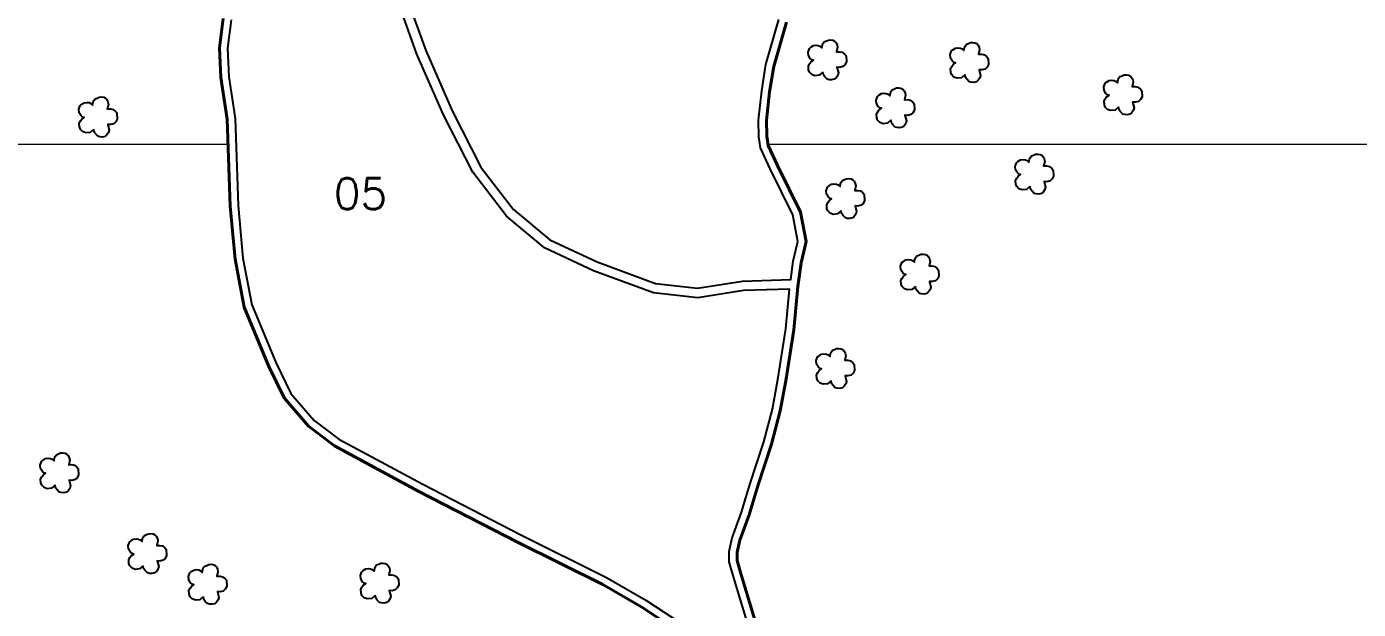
# Model space of a CAD drawing. Extents: x 728964 to 733419, y 7820946 to 7824096.
# Drawn here: x 731608 to 732442, y 7822109 to 7822474 of the extents above; entities that cross this region are included whole.
import ezdxf

# ---------------------------------------------------------------- set-up
doc = ezdxf.new("R2010")
doc.units = 0
doc.header["$MEASUREMENT"] = 0
doc.linetypes.add('CONTINUO', pattern=[0])
for name, color, linetype, lineweight in [('0114000294', 1, 'Continuous', 40), ('0114000294005', 5, 'Continuous', 25), ('0114000294006', 5, 'Continuous', 25), ('MALHA', 8, 'Continuous', 9)]:
    doc.layers.add(name, color=color, linetype=linetype, lineweight=lineweight)
doc.layers.add('SIMBOLO ARVORE', color=118, linetype='Continuous')
doc.layers.add('TEXTO_NUN_TAL', color=7, linetype='Continuous')
doc.styles.add('SIMPLEX', font='simplex', dxfattribs={"height": 0.2})

msp = doc.modelspace()

# ---------------------------------------------------------------- linework, layer by layer
at = {"layer": '0114000294', "linetype": 'Continuous'}
for points in [[(732029.35, 7822086.22), (731993.04, 7822109.97), (731968.64, 7822124.1), (731915.55, 7822150.5), (731853.49, 7822182.48), (731800.5, 7822211.05), (731784.35, 7822223.31), (731768.97, 7822241.08), (731759.45, 7822260.73), (731744.01, 7822297.96), (731738.23, 7822327.84), (731735.28, 7822361.19), (731733.31, 7822415.62), (731729.3, 7822441.73), (731728.45, 7822460.25), (731730.88, 7822478.7)], [(732083.76, 7822476.45), (732075.75, 7822448.72), (732073.19, 7822432.75), (732071.3, 7822414.86), (732071.45, 7822405.04), (732072.37, 7822399.1), (732078.08, 7822386.7), (732092.45, 7822357.39), (732095.99, 7822338.9), (732092.94, 7822325.73), (732090.81, 7822310.73), (732088.3, 7822283.64), (732083.3, 7822251.76), (732079.85, 7822232.85), (732074.31, 7822212.15), (732065.81, 7822185.94), (732060.39, 7822167.85), (732054.49, 7822151.99), (732052.79, 7822144.41), (732052.9, 7822139.11), (732054.94, 7822131.74), (732065.78, 7822095.85)]]:
    msp.add_lwpolyline(points, dxfattribs=at)
at = {"layer": '0114000294005', "linetype": 'Continuous'}
for points in [[(732060.94, 7822094.58), (732050.13, 7822130.35), (732047.92, 7822138.38), (732047.77, 7822144.91), (732049.69, 7822153.41), (732055.65, 7822169.44), (732061.03, 7822187.43), (732069.51, 7822213.57), (732074.97, 7822233.95), (732078.37, 7822252.6), (732083.33, 7822284.26), (732085.64, 7822309.12), (732056.75, 7822308.27), (732028.22, 7822303.71), (732000.36, 7822306.76), (731962.91, 7822320.71), (731932.19, 7822335), (731908.42, 7822354.8), (731887.23, 7822382.34), (731868.87, 7822418.36), (731852.18, 7822456.32), (731840.56, 7822488.47)], [(731735.82, 7822477.89), (731733.46, 7822460.04), (731734.29, 7822442.22), (731738.3, 7822416.09), (731740.27, 7822361.5), (731743.19, 7822328.53), (731748.83, 7822299.41), (731764.02, 7822262.78), (731773.18, 7822243.85), (731787.79, 7822226.97), (731803.22, 7822215.26), (731855.82, 7822186.9), (731917.81, 7822154.96), (731971.01, 7822128.5), (731995.66, 7822114.23), (732031.91, 7822090.52)]]:
    msp.add_lwpolyline(points, dxfattribs=at)
at = {"layer": '0114000294006', "linetype": 'Continuous'}
msp.add_lwpolyline([(731846.28, 7822490.31), (731857.76, 7822458.55), (731874.29, 7822420.93), (731892.33, 7822385.56), (731912.77, 7822358.99), (731935.43, 7822340.11), (731965.23, 7822326.25), (732001.75, 7822312.64), (732028.07, 7822309.76), (732056.19, 7822314.25), (732086.39, 7822315.15), (732088.02, 7822326.65), (732090.88, 7822339), (732087.67, 7822355.79), (732073.57, 7822384.55), (732067.54, 7822397.64), (732066.45, 7822404.62), (732066.3, 7822415.09), (732068.23, 7822433.41), (732070.87, 7822449.81), (732079.05, 7822478.16)], dxfattribs=at)
at = {"layer": 'MALHA', "color": 8}
for p, q in [((730440.61, 7822400), (731733.88, 7822400)), ((732072.23, 7822400), (733269.34, 7822400))]:
    msp.add_line(p, q, dxfattribs=at)
at = {"layer": 'SIMBOLO ARVORE', "linetype": 'CONTINUO'}
for points in [[(732106.51, 7822444.99, 0), (732104.34, 7822443.17, 0), (732101.59, 7822442.85, 0), (732099.63, 7822443.61, 0), (732098.24, 7822444.98, 0), (732097.66, 7822446.55, 0), (732097.51, 7822448.86, 0), (732098.26, 7822450.32, 0), (732099.05, 7822451.4, 0), (732100.63, 7822452.48, 0), (732099.63, 7822452.8, 0), (732098.63, 7822453.62, 0), (732097.46, 7822455.46, 0), (732097.25, 7822457.66, 0), (732098.1, 7822459.94, 0), (732098.98, 7822460.76, 0), (732100.6, 7822461.75, 0), (732102.3, 7822461.98, 0), (732103.65, 7822461.78, 0), (732104.73, 7822461.29, 0), (732105.9, 7822460.24, 0), (732106.25, 7822462.24, 0), (732106.55, 7822463.05, 0), (732107.43, 7822464.16, 0), (732108.74, 7822464.64, 0), (732110.02, 7822465.2, 0), (732111.45, 7822465.34, 0), (732112.81, 7822465.14, 0), (732113.91, 7822464.56, 0), (732114.73, 7822463.67, 0), (732115.45, 7822462.26, 0), (732115.73, 7822460.68, 0), (732115.08, 7822457.87, 0), (732117.05, 7822457.9, 0), (732118.68, 7822457.51, 0), (732120.21, 7822456.3, 0), (732121.06, 7822455.32, 0), (732121.29, 7822451.46, 0), (732120.34, 7822449.73, 0), (732119.08, 7822448.57, 0), (732117.1, 7822448.04, 0), (732115.36, 7822448.2, 0), (732116.29, 7822444.59, 0), (732115.87, 7822443.05, 0), (732114.82, 7822441.58, 0), (732113.67, 7822440.66, 0), (732112.04, 7822440.26, 0), (732110.42, 7822440.36, 0), (732109.21, 7822440.7, 0), (732107.81, 7822442.07, 0), (732106.87, 7822443.3, 0), (732106.58, 7822445.17, 0)], [(732195.58, 7822443.39, 0), (732193.41, 7822441.57, 0), (732190.66, 7822441.25, 0), (732188.7, 7822442.02, 0), (732187.31, 7822443.38, 0), (732186.73, 7822444.95, 0), (732186.58, 7822447.26, 0), (732187.33, 7822448.72, 0), (732188.12, 7822449.8, 0), (732189.71, 7822450.88, 0), (732188.7, 7822451.2, 0), (732187.7, 7822452.02, 0), (732186.53, 7822453.87, 0), (732186.32, 7822456.06, 0), (732187.17, 7822458.35, 0), (732188.05, 7822459.16, 0), (732189.67, 7822460.15, 0), (732191.37, 7822460.38, 0), (732192.72, 7822460.19, 0), (732193.8, 7822459.69, 0), (732194.97, 7822458.64, 0), (732195.33, 7822460.65, 0), (732195.63, 7822461.45, 0), (732196.5, 7822462.56, 0), (732197.81, 7822463.04, 0), (732199.09, 7822463.61, 0), (732200.52, 7822463.74, 0), (732201.88, 7822463.54, 0), (732202.99, 7822462.96, 0), (732203.8, 7822462.08, 0), (732204.52, 7822460.66, 0), (732204.8, 7822459.08, 0), (732204.15, 7822456.28, 0), (732206.12, 7822456.31, 0), (732207.75, 7822455.91, 0), (732209.28, 7822454.7, 0), (732210.13, 7822453.73, 0), (732210.36, 7822449.86, 0), (732209.41, 7822448.13, 0), (732208.15, 7822446.98, 0), (732206.17, 7822446.45, 0), (732204.43, 7822446.6, 0), (732205.36, 7822442.99, 0), (732204.94, 7822441.45, 0), (732203.89, 7822439.98, 0), (732202.74, 7822439.07, 0), (732201.11, 7822438.66, 0), (732199.49, 7822438.76, 0), (732198.28, 7822439.11, 0), (732196.88, 7822440.47, 0), (732195.94, 7822441.71, 0), (732195.65, 7822443.58, 0)], [(732291.78, 7822423.13, 0), (732289.61, 7822421.31, 0), (732286.86, 7822420.99, 0), (732284.9, 7822421.75, 0), (732283.51, 7822423.12, 0), (732282.93, 7822424.69, 0), (732282.78, 7822427, 0), (732283.53, 7822428.46, 0), (732284.32, 7822429.54, 0), (732285.91, 7822430.62, 0), (732284.9, 7822430.94, 0), (732283.9, 7822431.76, 0), (732282.73, 7822433.6, 0), (732282.52, 7822435.8, 0), (732283.37, 7822438.08, 0), (732284.25, 7822438.9, 0), (732285.87, 7822439.89, 0), (732287.57, 7822440.12, 0), (732288.92, 7822439.92, 0), (732290, 7822439.43, 0), (732291.17, 7822438.38, 0), (732291.53, 7822440.38, 0), (732291.83, 7822441.18, 0), (732292.7, 7822442.3, 0), (732294.01, 7822442.78, 0), (732295.29, 7822443.34, 0), (732296.72, 7822443.47, 0), (732298.08, 7822443.28, 0), (732299.19, 7822442.7, 0), (732300, 7822441.81, 0), (732300.72, 7822440.4, 0), (732301, 7822438.82, 0), (732300.35, 7822436.01, 0), (732302.32, 7822436.04, 0), (732303.95, 7822435.65, 0), (732305.48, 7822434.43, 0), (732306.33, 7822433.46, 0), (732306.56, 7822429.6, 0), (732305.61, 7822427.87, 0), (732304.35, 7822426.71, 0), (732302.37, 7822426.18, 0), (732300.63, 7822426.34, 0), (732301.56, 7822422.72, 0), (732301.14, 7822421.19, 0), (732300.09, 7822419.72, 0), (732298.94, 7822418.8, 0), (732297.31, 7822418.4, 0), (732295.69, 7822418.5, 0), (732294.48, 7822418.84, 0), (732293.08, 7822420.21, 0), (732292.14, 7822421.44, 0), (732291.85, 7822423.31, 0)], [(732149.16, 7822414.94, 0), (732146.99, 7822413.12, 0), (732144.24, 7822412.8, 0), (732142.28, 7822413.56, 0), (732140.89, 7822414.93, 0), (732140.31, 7822416.5, 0), (732140.16, 7822418.81, 0), (732140.91, 7822420.27, 0), (732141.7, 7822421.35, 0), (732143.28, 7822422.43, 0), (732142.28, 7822422.75, 0), (732141.28, 7822423.57, 0), (732140.11, 7822425.41, 0), (732139.9, 7822427.61, 0), (732140.75, 7822429.89, 0), (732141.63, 7822430.71, 0), (732143.25, 7822431.7, 0), (732144.95, 7822431.93, 0), (732146.3, 7822431.73, 0), (732147.38, 7822431.24, 0), (732148.55, 7822430.19, 0), (732148.91, 7822432.19, 0), (732149.2, 7822432.99, 0), (732150.08, 7822434.1, 0), (732151.39, 7822434.58, 0), (732152.67, 7822435.15, 0), (732154.1, 7822435.28, 0), (732155.46, 7822435.09, 0), (732156.56, 7822434.51, 0), (732157.38, 7822433.62, 0), (732158.1, 7822432.2, 0), (732158.38, 7822430.63, 0), (732157.73, 7822427.82, 0), (732159.7, 7822427.85, 0), (732161.33, 7822427.46, 0), (732162.86, 7822426.24, 0), (732163.71, 7822425.27, 0), (732163.94, 7822421.41, 0), (732162.99, 7822419.67, 0), (732161.73, 7822418.52, 0), (732159.75, 7822417.99, 0), (732158.01, 7822418.14, 0), (732158.94, 7822414.53, 0), (732158.52, 7822413, 0), (732157.47, 7822411.53, 0), (732156.32, 7822410.61, 0), (732154.69, 7822410.21, 0), (732153.07, 7822410.31, 0), (732151.86, 7822410.65, 0), (732150.46, 7822412.02, 0), (732149.52, 7822413.25, 0), (732149.23, 7822415.12, 0)], [(731649.62, 7822409.17, 0), (731647.46, 7822407.35, 0), (731644.71, 7822407.03, 0), (731642.74, 7822407.8, 0), (731641.35, 7822409.16, 0), (731640.78, 7822410.73, 0), (731640.62, 7822413.05, 0), (731641.37, 7822414.51, 0), (731642.16, 7822415.59, 0), (731643.75, 7822416.66, 0), (731642.74, 7822416.98, 0), (731641.75, 7822417.8, 0), (731640.58, 7822419.65, 0), (731640.37, 7822421.84, 0), (731641.21, 7822424.13, 0), (731642.1, 7822424.95, 0), (731643.71, 7822425.93, 0), (731645.41, 7822426.16, 0), (731646.77, 7822425.97, 0), (731647.84, 7822425.47, 0), (731649.02, 7822424.42, 0), (731649.37, 7822426.43, 0), (731649.67, 7822427.23, 0), (731650.55, 7822428.34, 0), (731651.86, 7822428.82, 0), (731653.13, 7822429.39, 0), (731654.57, 7822429.52, 0), (731655.93, 7822429.32, 0), (731657.03, 7822428.74, 0), (731657.85, 7822427.86, 0), (731658.57, 7822426.44, 0), (731658.85, 7822424.86, 0), (731658.19, 7822422.06, 0), (731660.16, 7822422.09, 0), (731661.79, 7822421.7, 0), (731663.32, 7822420.48, 0), (731664.17, 7822419.51, 0), (731664.41, 7822415.64, 0), (731663.46, 7822413.91, 0), (731662.2, 7822412.76, 0), (731660.22, 7822412.23, 0), (731658.48, 7822412.38, 0), (731659.41, 7822408.77, 0), (731658.98, 7822407.23, 0), (731657.94, 7822405.76, 0), (731656.79, 7822404.85, 0), (731655.15, 7822404.44, 0), (731653.53, 7822404.54, 0), (731652.32, 7822404.89, 0), (731650.93, 7822406.25, 0), (731649.98, 7822407.49, 0), (731649.69, 7822409.36, 0)], [(732236.32, 7822373.41, 0), (732234.15, 7822371.59, 0), (732231.4, 7822371.27, 0), (732229.44, 7822372.04, 0), (732228.05, 7822373.4, 0), (732227.47, 7822374.97, 0), (732227.32, 7822377.28, 0), (732228.07, 7822378.75, 0), (732228.86, 7822379.83, 0), (732230.44, 7822380.9, 0), (732229.43, 7822381.22, 0), (732228.44, 7822382.04, 0), (732227.27, 7822383.89, 0), (732227.06, 7822386.08, 0), (732227.9, 7822388.37, 0), (732228.79, 7822389.19, 0), (732230.41, 7822390.17, 0), (732232.1, 7822390.4, 0), (732233.46, 7822390.21, 0), (732234.53, 7822389.71, 0), (732235.71, 7822388.66, 0), (732236.06, 7822390.67, 0), (732236.36, 7822391.47, 0), (732237.24, 7822392.58, 0), (732238.55, 7822393.06, 0), (732239.82, 7822393.63, 0), (732241.26, 7822393.76, 0), (732242.62, 7822393.56, 0), (732243.72, 7822392.98, 0), (732244.54, 7822392.1, 0), (732245.26, 7822390.68, 0), (732245.54, 7822389.1, 0), (732244.89, 7822386.3, 0), (732246.85, 7822386.33, 0), (732248.48, 7822385.93, 0), (732250.02, 7822384.72, 0), (732250.87, 7822383.75, 0), (732251.1, 7822379.88, 0), (732250.15, 7822378.15, 0), (732248.89, 7822377, 0), (732246.91, 7822376.47, 0), (732245.17, 7822376.62, 0), (732246.1, 7822373.01, 0), (732245.67, 7822371.47, 0), (732244.63, 7822370, 0), (732243.48, 7822369.09, 0), (732241.85, 7822368.68, 0), (732240.23, 7822368.78, 0), (732239.01, 7822369.13, 0), (732237.62, 7822370.49, 0), (732236.67, 7822371.73, 0), (732236.38, 7822373.6, 0)], [(732117.95, 7822358.13, 0), (732115.78, 7822356.31, 0), (732113.03, 7822355.99, 0), (732111.07, 7822356.76, 0), (732109.67, 7822358.12, 0), (732109.1, 7822359.69, 0), (732108.94, 7822362, 0), (732109.69, 7822363.46, 0), (732110.49, 7822364.54, 0), (732112.07, 7822365.62, 0), (732111.06, 7822365.94, 0), (732110.07, 7822366.76, 0), (732108.9, 7822368.6, 0), (732108.69, 7822370.8, 0), (732109.53, 7822373.08, 0), (732110.42, 7822373.9, 0), (732112.03, 7822374.89, 0), (732113.73, 7822375.12, 0), (732115.09, 7822374.93, 0), (732116.16, 7822374.43, 0), (732117.34, 7822373.38, 0), (732117.69, 7822375.38, 0), (732117.99, 7822376.19, 0), (732118.87, 7822377.3, 0), (732120.18, 7822377.78, 0), (732121.45, 7822378.35, 0), (732122.89, 7822378.48, 0), (732124.25, 7822378.28, 0), (732125.35, 7822377.7, 0), (732126.17, 7822376.81, 0), (732126.89, 7822375.4, 0), (732127.17, 7822373.82, 0), (732126.52, 7822371.01, 0), (732128.48, 7822371.04, 0), (732130.11, 7822370.65, 0), (732131.64, 7822369.44, 0), (732132.5, 7822368.47, 0), (732132.73, 7822364.6, 0), (732131.78, 7822362.87, 0), (732130.52, 7822361.72, 0), (732128.54, 7822361.19, 0), (732126.8, 7822361.34, 0), (732127.73, 7822357.73, 0), (732127.3, 7822356.19, 0), (732126.26, 7822354.72, 0), (732125.11, 7822353.8, 0), (732123.48, 7822353.4, 0), (732121.86, 7822353.5, 0), (732120.64, 7822353.85, 0), (732119.25, 7822355.21, 0), (732118.3, 7822356.45, 0), (732118.01, 7822358.32, 0)], [(732164.52, 7822310.78, 0), (732162.35, 7822308.97, 0), (732159.6, 7822308.65, 0), (732157.64, 7822309.41, 0), (732156.24, 7822310.78, 0), (732155.67, 7822312.34, 0), (732155.51, 7822314.66, 0), (732156.27, 7822316.12, 0), (732157.06, 7822317.2, 0), (732158.64, 7822318.27, 0), (732157.63, 7822318.6, 0), (732156.64, 7822319.42, 0), (732155.47, 7822321.26, 0), (732155.26, 7822323.45, 0), (732156.1, 7822325.74, 0), (732156.99, 7822326.56, 0), (732158.61, 7822327.55, 0), (732160.3, 7822327.77, 0), (732161.66, 7822327.58, 0), (732162.73, 7822327.08, 0), (732163.91, 7822326.03, 0), (732164.26, 7822328.04, 0), (732164.56, 7822328.84, 0), (732165.44, 7822329.95, 0), (732166.75, 7822330.43, 0), (732168.02, 7822331, 0), (732169.46, 7822331.13, 0), (732170.82, 7822330.94, 0), (732171.92, 7822330.36, 0), (732172.74, 7822329.47, 0), (732173.46, 7822328.05, 0), (732173.74, 7822326.48, 0), (732173.09, 7822323.67, 0), (732175.05, 7822323.7, 0), (732176.68, 7822323.31, 0), (732178.22, 7822322.09, 0), (732179.07, 7822321.12, 0), (732179.3, 7822317.25, 0), (732178.35, 7822315.52, 0), (732177.09, 7822314.37, 0), (732175.11, 7822313.84, 0), (732173.37, 7822313.99, 0), (732174.3, 7822310.38, 0), (732173.87, 7822308.84, 0), (732172.83, 7822307.37, 0), (732171.68, 7822306.46, 0), (732170.05, 7822306.06, 0), (732168.43, 7822306.16, 0), (732167.21, 7822306.5, 0), (732165.82, 7822307.87, 0), (732164.87, 7822309.1, 0), (732164.58, 7822310.97, 0)], [(732111.67, 7822251.69, 0), (732109.5, 7822249.88, 0), (732106.75, 7822249.56, 0), (732104.79, 7822250.32, 0), (732103.4, 7822251.69, 0), (732102.82, 7822253.25, 0), (732102.67, 7822255.57, 0), (732103.42, 7822257.03, 0), (732104.21, 7822258.11, 0), (732105.79, 7822259.18, 0), (732104.78, 7822259.51, 0), (732103.79, 7822260.33, 0), (732102.62, 7822262.17, 0), (732102.41, 7822264.36, 0), (732103.25, 7822266.65, 0), (732104.14, 7822267.47, 0), (732105.76, 7822268.46, 0), (732107.45, 7822268.68, 0), (732108.81, 7822268.49, 0), (732109.88, 7822267.99, 0), (732111.06, 7822266.94, 0), (732111.41, 7822268.95, 0), (732111.71, 7822269.75, 0), (732112.59, 7822270.86, 0), (732113.9, 7822271.34, 0), (732115.18, 7822271.91, 0), (732116.61, 7822272.04, 0), (732117.97, 7822271.85, 0), (732119.07, 7822271.26, 0), (732119.89, 7822270.38, 0), (732120.61, 7822268.96, 0), (732120.89, 7822267.39, 0), (732120.24, 7822264.58, 0), (732122.21, 7822264.61, 0), (732123.83, 7822264.22, 0), (732125.37, 7822263, 0), (732126.22, 7822262.03, 0), (732126.45, 7822258.16, 0), (732125.5, 7822256.43, 0), (732124.24, 7822255.28, 0), (732122.26, 7822254.75, 0), (732120.52, 7822254.9, 0), (732121.45, 7822251.29, 0), (732121.02, 7822249.75, 0), (732119.98, 7822248.28, 0), (732118.83, 7822247.37, 0), (732117.2, 7822246.97, 0), (732115.58, 7822247.07, 0), (732114.36, 7822247.41, 0), (732112.97, 7822248.78, 0), (732112.03, 7822250.01, 0), (732111.74, 7822251.88, 0)], [(731625.44, 7822186.3, 0), (731623.27, 7822184.48, 0), (731620.52, 7822184.16, 0), (731618.56, 7822184.93, 0), (731617.17, 7822186.29, 0), (731616.59, 7822187.86, 0), (731616.44, 7822190.17, 0), (731617.19, 7822191.63, 0), (731617.98, 7822192.72, 0), (731619.56, 7822193.79, 0), (731618.55, 7822194.11, 0), (731617.56, 7822194.93, 0), (731616.39, 7822196.78, 0), (731616.18, 7822198.97, 0), (731617.02, 7822201.26, 0), (731617.91, 7822202.07, 0), (731619.53, 7822203.06, 0), (731621.23, 7822203.29, 0), (731622.58, 7822203.1, 0), (731623.65, 7822202.6, 0), (731624.83, 7822201.55, 0), (731625.18, 7822203.56, 0), (731625.48, 7822204.36, 0), (731626.36, 7822205.47, 0), (731627.67, 7822205.95, 0), (731628.95, 7822206.52, 0), (731630.38, 7822206.65, 0), (731631.74, 7822206.45, 0), (731632.84, 7822205.87, 0), (731633.66, 7822204.99, 0), (731634.38, 7822203.57, 0), (731634.66, 7822201.99, 0), (731634.01, 7822199.19, 0), (731635.98, 7822199.22, 0), (731637.6, 7822198.82, 0), (731639.14, 7822197.61, 0), (731639.99, 7822196.64, 0), (731640.22, 7822192.77, 0), (731639.27, 7822191.04, 0), (731638.01, 7822189.89, 0), (731636.03, 7822189.36, 0), (731634.29, 7822189.51, 0), (731635.22, 7822185.9, 0), (731634.79, 7822184.36, 0), (731633.75, 7822182.89, 0), (731632.6, 7822181.98, 0), (731630.97, 7822181.57, 0), (731629.35, 7822181.67, 0), (731628.13, 7822182.02, 0), (731626.74, 7822183.38, 0), (731625.8, 7822184.62, 0), (731625.51, 7822186.49, 0)], [(731680.61, 7822135.76, 0), (731678.44, 7822133.94, 0), (731675.69, 7822133.62, 0), (731673.73, 7822134.38, 0), (731672.34, 7822135.75, 0), (731671.76, 7822137.32, 0), (731671.61, 7822139.63, 0), (731672.36, 7822141.09, 0), (731673.15, 7822142.17, 0), (731674.73, 7822143.25, 0), (731673.73, 7822143.57, 0), (731672.73, 7822144.39, 0), (731671.56, 7822146.23, 0), (731671.35, 7822148.43, 0), (731672.19, 7822150.71, 0), (731673.08, 7822151.53, 0), (731674.7, 7822152.52, 0), (731676.4, 7822152.75, 0), (731677.75, 7822152.55, 0), (731678.82, 7822152.06, 0), (731680, 7822151.01, 0), (731680.35, 7822153.01, 0), (731680.65, 7822153.81, 0), (731681.53, 7822154.93, 0), (731682.84, 7822155.41, 0), (731684.12, 7822155.97, 0), (731685.55, 7822156.11, 0), (731686.91, 7822155.91, 0), (731688.01, 7822155.33, 0), (731688.83, 7822154.44, 0), (731689.55, 7822153.03, 0), (731689.83, 7822151.45, 0), (731689.18, 7822148.64, 0), (731691.15, 7822148.67, 0), (731692.77, 7822148.28, 0), (731694.31, 7822147.07, 0), (731695.16, 7822146.09, 0), (731695.39, 7822142.23, 0), (731694.44, 7822140.5, 0), (731693.18, 7822139.34, 0), (731691.2, 7822138.81, 0), (731689.46, 7822138.97, 0), (731690.39, 7822135.36, 0), (731689.96, 7822133.82, 0), (731688.92, 7822132.35, 0), (731687.77, 7822131.43, 0), (731686.14, 7822131.03, 0), (731684.52, 7822131.13, 0), (731683.31, 7822131.47, 0), (731681.91, 7822132.84, 0), (731680.97, 7822134.07, 0), (731680.68, 7822135.94, 0)], [(731718.31, 7822116.46, 0), (731716.14, 7822114.64, 0), (731713.39, 7822114.32, 0), (731711.43, 7822115.09, 0), (731710.04, 7822116.45, 0), (731709.46, 7822118.02, 0), (731709.31, 7822120.33, 0), (731710.06, 7822121.79, 0), (731710.85, 7822122.87, 0), (731712.43, 7822123.95, 0), (731711.43, 7822124.27, 0), (731710.43, 7822125.09, 0), (731709.26, 7822126.94, 0), (731709.05, 7822129.13, 0), (731709.89, 7822131.42, 0), (731710.78, 7822132.23, 0), (731712.4, 7822133.22, 0), (731714.1, 7822133.45, 0), (731715.45, 7822133.26, 0), (731716.52, 7822132.76, 0), (731717.7, 7822131.71, 0), (731718.05, 7822133.72, 0), (731718.35, 7822134.52, 0), (731719.23, 7822135.63, 0), (731720.54, 7822136.11, 0), (731721.82, 7822136.68, 0), (731723.25, 7822136.81, 0), (731724.61, 7822136.61, 0), (731725.71, 7822136.03, 0), (731726.53, 7822135.15, 0), (731727.25, 7822133.73, 0), (731727.53, 7822132.15, 0), (731726.88, 7822129.35, 0), (731728.85, 7822129.38, 0), (731730.47, 7822128.98, 0), (731732.01, 7822127.77, 0), (731732.86, 7822126.8, 0), (731733.09, 7822122.93, 0), (731732.14, 7822121.2, 0), (731730.88, 7822120.05, 0), (731728.9, 7822119.52, 0), (731727.16, 7822119.67, 0), (731728.09, 7822116.06, 0), (731727.66, 7822114.52, 0), (731726.62, 7822113.05, 0), (731725.47, 7822112.14, 0), (731723.84, 7822111.73, 0), (731722.22, 7822111.83, 0), (731721, 7822112.18, 0), (731719.61, 7822113.54, 0), (731718.67, 7822114.78, 0), (731718.38, 7822116.65, 0)], [(731826.02, 7822117.22, 0), (731823.86, 7822115.4, 0), (731821.11, 7822115.09, 0), (731819.14, 7822115.85, 0), (731817.75, 7822117.21, 0), (731817.18, 7822118.78, 0), (731817.02, 7822121.1, 0), (731817.77, 7822122.56, 0), (731818.56, 7822123.64, 0), (731820.15, 7822124.71, 0), (731819.14, 7822125.03, 0), (731818.15, 7822125.85, 0), (731816.98, 7822127.7, 0), (731816.76, 7822129.89, 0), (731817.61, 7822132.18, 0), (731818.5, 7822133, 0), (731820.11, 7822133.98, 0), (731821.81, 7822134.21, 0), (731823.17, 7822134.02, 0), (731824.24, 7822133.52, 0), (731825.42, 7822132.47, 0), (731825.77, 7822134.48, 0), (731826.07, 7822135.28, 0), (731826.95, 7822136.39, 0), (731828.25, 7822136.87, 0), (731829.53, 7822137.44, 0), (731830.97, 7822137.57, 0), (731832.32, 7822137.38, 0), (731833.43, 7822136.79, 0), (731834.25, 7822135.91, 0), (731834.96, 7822134.49, 0), (731835.25, 7822132.91, 0), (731834.59, 7822130.11, 0), (731836.56, 7822130.14, 0), (731838.19, 7822129.75, 0), (731839.72, 7822128.53, 0), (731840.57, 7822127.56, 0), (731840.8, 7822123.69, 0), (731839.86, 7822121.96, 0), (731838.6, 7822120.81, 0), (731836.61, 7822120.28, 0), (731834.88, 7822120.43, 0), (731835.8, 7822116.82, 0), (731835.38, 7822115.28, 0), (731834.34, 7822113.81, 0), (731833.19, 7822112.9, 0), (731831.55, 7822112.5, 0), (731829.93, 7822112.59, 0), (731828.72, 7822112.94, 0), (731827.33, 7822114.31, 0), (731826.38, 7822115.54, 0), (731826.09, 7822117.41, 0)]]:
    msp.add_polyline3d(points, dxfattribs=at)

# ---------------------------------------------------------------- texts
at = {"layer": 'TEXTO_NUN_TAL', "linetype": 'Continuous', "insert": (731800.2, 7822378.7), "char_height": 19.5, "attachment_point": 1, "style": 'SIMPLEX'}
msp.add_mtext_dynamic_manual_height_columns('{\\C7;05}', width=44.8625, gutter_width=1, heights=[-19.5], dxfattribs=at)

doc.saveas('drawing.dxf')
